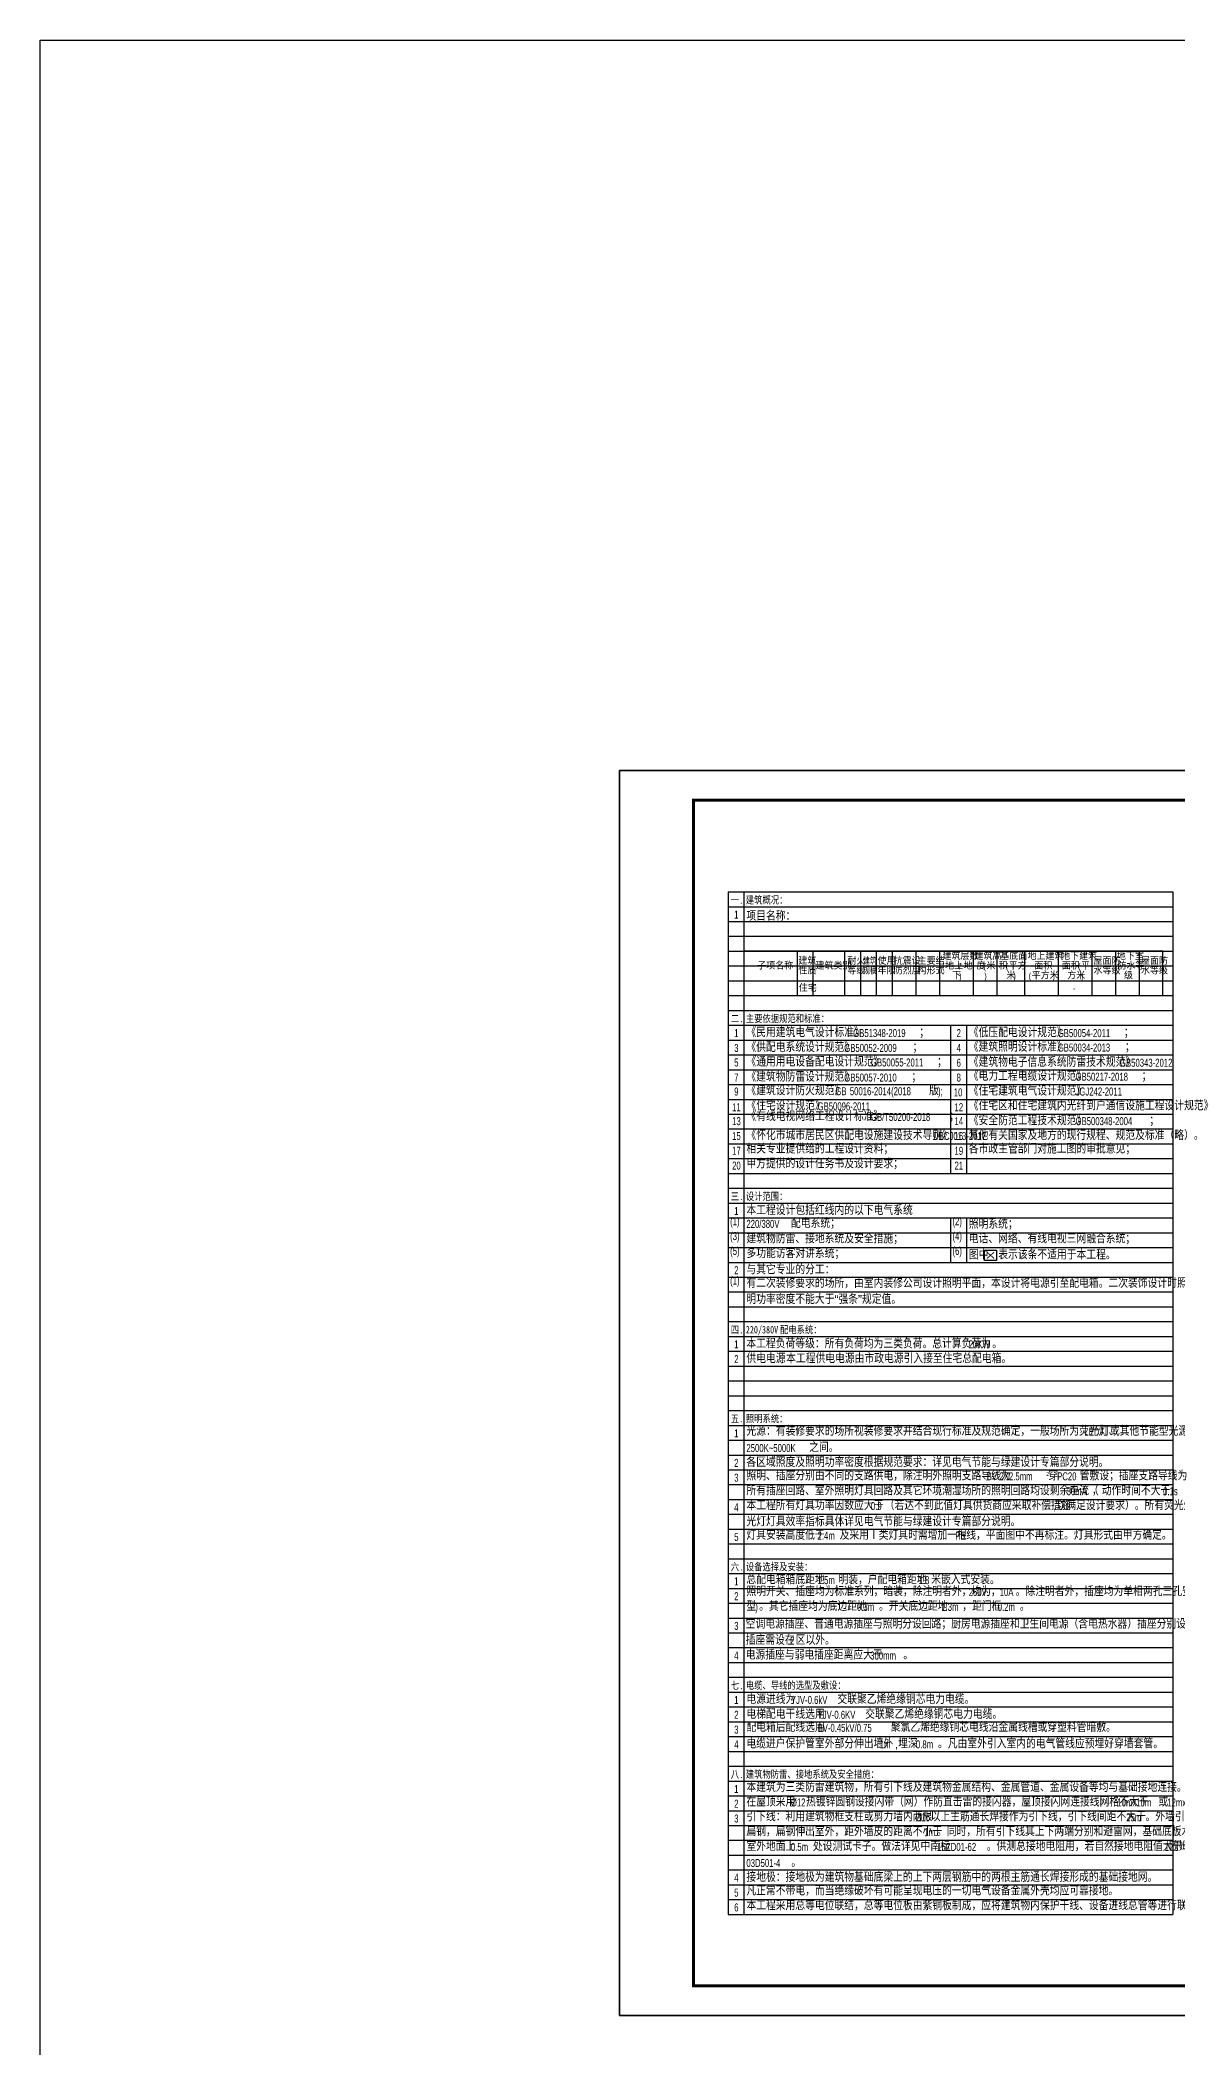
# Model space of a CAD drawing. Extents: x -7085 to 604621, y -1107727 to 606871.
# Drawn here: x -7085 to 50469, y 505263 to 606871 of the extents above; entities that cross this region are included whole.
import ezdxf

# ---------------------------------------------------------------- set-up
doc = ezdxf.new("R2010")
doc.units = 0
doc.header["$LTSCALE"] = 1000
doc.header["$MEASUREMENT"] = 0
for name, color, linetype in [('PUB_TAB', 7, 'Continuous'), ('PUB_TAB_ASSIST', 251, 'Continuous'), ('PUB_TEXT', 7, 'Continuous'), ('PUB_TITLE', 4, 'Continuous'), ('必选内容', 7, 'Continuous')]:
    doc.layers.add(name, color=color, linetype=linetype)
doc.styles.add('单线体－大', font='SIMPLEX', dxfattribs={"height": 10, "bigfont": 'GBCBIG'})
doc.styles.add('宝信-单线体', font='宝信-西文', dxfattribs={"bigfont": '宝信-中文'})
doc.styles.add('宝信-黑体', font='simhei.ttf', dxfattribs={"width": 0.8, "height": 14})

# ---------------------------------------------------------------- blocks, each defined once
blk = doc.blocks.new('叉')
at = {"layer": '必选内容', "color": 6, "const_width": 30}
for points in [[(-120, 106), (120, -106)], [(-120, -106), (120, 106)]]:
    blk.add_lwpolyline(points, dxfattribs=at)

msp = doc.modelspace()

# ---------------------------------------------------------------- linework, layer by layer
at = {"color": 1}
msp.add_lwpolyline([(-7085.4, 606871.5), (387872.3, 606871.5), (387872.3, 303996.5), (-7085.4, 303996.5)], close=True, dxfattribs=at)
at = {"layer": 'PUB_TAB', "color": 210}
msp.add_lwpolyline([(28521.1, 558516.4), (49711.6, 558516.4), (49711.6, 560766.4), (28521.1, 560766.4)], close=True, dxfattribs=at)
for points in [[(31211.6, 560766.4), (31211.6, 558516.4)], [(32011.6, 560766.4), (32011.6, 558516.4)], [(33611.6, 560766.4), (33611.6, 558516.4)], [(34411.6, 560766.4), (34411.6, 558516.4)], [(35211.6, 560766.4), (35211.6, 558516.4)], [(36011.6, 560766.4), (36011.6, 558516.4)], [(37211.6, 560766.4), (37211.6, 558516.4)], [(38411.6, 560766.4), (38411.6, 558516.4)], [(40111.6, 560766.4), (40111.6, 558516.4)], [(41311.6, 560766.4), (41311.6, 558516.4)], [(42711.6, 560766.4), (42711.6, 558516.4)], [(44411.6, 560766.4), (44411.6, 558516.4)], [(46111.6, 560766.4), (46111.6, 558516.4)], [(47311.6, 560766.4), (47311.6, 558516.4)], [(48511.6, 560766.4), (48511.6, 558516.4)], [(28521.1, 559266.4), (49711.6, 559266.4)]]:
    msp.add_lwpolyline(points, dxfattribs=at)
at = {"layer": 'PUB_TAB_ASSIST'}
for p, q in [((38971.1, 557016.4), (38971.1, 549516.4)), ((39771.1, 557016.4), (39771.1, 549516.4)), ((38971.1, 547266.4), (38971.1, 545016.4)), ((39771.1, 547266.4), (39771.1, 545016.4))]:
    msp.add_line(p, q, dxfattribs=at)
for points in [[(27721.1, 563766.4), (50221.1, 563766.4)], [(27721.1, 563766.4), (27721.1, 512016.4)], [(27721.1, 563016.4), (50221.1, 563016.4)], [(28521.1, 563766.4), (28521.1, 512016.4)], [(50221.1, 563766.4), (50221.1, 512016.4)], [(27721.1, 562266.4), (50221.1, 562266.4)], [(27721.1, 561516.4), (50221.1, 561516.4)], [(27721.1, 560766.4), (50221.1, 560766.4)], [(27721.1, 560016.4), (50221.1, 560016.4)], [(27721.1, 559266.4), (50221.1, 559266.4)], [(27721.1, 558516.4), (50221.1, 558516.4)], [(27721.1, 557766.4), (50221.1, 557766.4)], [(27721.1, 557016.4), (50221.1, 557016.4)], [(27721.1, 556266.4), (50221.1, 556266.4)], [(27721.1, 555516.4), (50221.1, 555516.4)], [(27721.1, 554766.4), (50221.1, 554766.4)], [(27721.1, 554016.4), (50221.1, 554016.4)], [(27721.1, 553266.4), (50221.1, 553266.4)], [(27721.1, 552516.4), (50221.1, 552516.4)], [(27721.1, 551766.4), (50221.1, 551766.4)], [(27721.1, 551016.4), (50221.1, 551016.4)], [(27721.1, 550266.4), (50221.1, 550266.4)], [(27721.1, 549516.4), (50221.1, 549516.4)], [(27721.1, 548766.4), (50221.1, 548766.4)], [(27721.1, 548016.4), (50221.1, 548016.4)], [(27721.1, 547266.4), (50221.1, 547266.4)], [(27721.1, 546516.4), (50221.1, 546516.4)], [(27721.1, 545766.4), (50221.1, 545766.4)], [(27721.1, 545016.4), (50221.1, 545016.4)], [(27721.1, 544266.4), (50221.1, 544266.4)], [(27721.1, 543516.4), (50221.1, 543516.4)], [(27721.1, 542766.4), (50221.1, 542766.4)], [(27721.1, 542016.4), (50221.1, 542016.4)], [(27721.1, 541266.4), (50221.1, 541266.4)], [(27721.1, 540516.4), (50221.1, 540516.4)], [(27721.1, 539766.4), (50221.1, 539766.4)], [(27721.1, 539016.4), (50221.1, 539016.4)], [(27721.1, 538266.4), (50221.1, 538266.4)], [(27721.1, 537516.4), (50221.1, 537516.4)], [(27721.1, 536766.4), (50221.1, 536766.4)], [(27721.1, 536016.4), (50221.1, 536016.4)], [(27721.1, 535266.4), (50221.1, 535266.4)], [(27721.1, 534516.4), (50221.1, 534516.4)], [(27721.1, 533766.4), (50221.1, 533766.4)], [(27721.1, 533016.4), (50221.1, 533016.4)], [(27721.1, 532266.4), (50221.1, 532266.4)], [(27721.1, 531516.4), (50221.1, 531516.4)], [(27721.1, 530766.4), (50221.1, 530766.4)], [(27721.1, 530016.4), (50221.1, 530016.4)], [(27721.1, 529266.4), (50221.1, 529266.4)], [(27721.1, 528516.4), (50221.1, 528516.4)], [(27721.1, 527766.4), (50221.1, 527766.4)], [(27721.1, 527016.4), (50221.1, 527016.4)], [(27721.1, 526266.4), (50221.1, 526266.4)], [(27721.1, 525516.4), (50221.1, 525516.4)], [(27721.1, 524766.4), (50221.1, 524766.4)], [(27721.1, 524016.4), (50221.1, 524016.4)], [(27721.1, 523266.4), (50221.1, 523266.4)], [(27721.1, 522516.4), (50221.1, 522516.4)], [(27721.1, 521766.4), (50221.1, 521766.4)], [(27721.1, 521016.4), (50221.1, 521016.4)], [(27721.1, 520266.4), (50221.1, 520266.4)], [(27721.1, 519516.4), (50221.1, 519516.4)], [(27721.1, 518766.4), (50221.1, 518766.4)], [(27721.1, 518016.4), (50221.1, 518016.4)], [(27721.1, 517266.4), (50221.1, 517266.4)], [(27721.1, 516516.4), (50221.1, 516516.4)], [(27721.1, 515766.4), (50221.1, 515766.4)], [(27721.1, 515016.4), (50221.1, 515016.4)], [(27721.1, 514266.4), (50221.1, 514266.4)], [(27721.1, 513516.4), (50221.1, 513516.4)], [(27721.1, 512766.4), (50221.1, 512766.4)], [(27721.1, 512016.4), (50221.1, 512016.4)]]:
    msp.add_lwpolyline(points, dxfattribs=at)
at = {"layer": 'PUB_TEXT', "color": 3}
msp.add_lwpolyline([(40694.1, 545637.7), (41293.6, 545637.7), (41293.6, 545108.3), (40694.1, 545108.3)], close=True, dxfattribs=at)
at = {"layer": 'PUB_TITLE'}
for points in [[(22219.9, 506901.9), (22219.9, 569902), (111320, 569902), (111320, 506901.9)], [(22220, 506902), (111320, 506902), (111320, 569902), (22220, 569902)]]:
    msp.add_lwpolyline(points, close=True, dxfattribs=at)
for points, const_width in [([(25970, 508402), (109820, 508402), (109820, 568402), (25970, 568402)], 150), ([(25969.9, 508401.9), (25969.9, 568402), (109820, 568402), (109820, 508401.9)], 75)]:
    msp.add_lwpolyline(points, close=True, dxfattribs=dict(at, const_width=const_width))

# ---------------------------------------------------------------- block references
at = {"layer": 'PUB_TEXT', "color": 6, "xscale": 1.5, "yscale": 1.5, "zscale": 1.5}
msp.add_blockref('叉', (40993.9, 545373), dxfattribs=at)

# ---------------------------------------------------------------- texts
at = {"layer": 'PUB_TAB', "color": 210}
for s, height, style, p in [('子项名称', 350, '宝信-单线体', (29192.6, 559841.4)), ('性质', 350, '宝信-单线体', (31274, 559596.4)), ('建筑', 350, '宝信-单线体', (31274, 560086.4)), ('建筑类别', 350, '宝信-单线体', (32142, 559841.4)), ('等级', 350, '宝信-单线体', (33751.6, 559596.4)), ('耐火', 350, '宝信-单线体', (33751.6, 560086.4)), ('规模', 337.59, '单线体－大', (34551.6, 559596.4)), ('建筑', 337.59, '单线体－大', (34551.6, 560086.4)), ('使用', 350, '宝信-单线体', (35277.5, 560086.4)), ('年限', 350, '宝信-单线体', (35277.5, 559596.4)), ('抗震设', 350, '宝信-单线体', (36097.7, 560086.4)), ('防烈度', 350, '宝信-单线体', (36097.7, 559596.4)), ('构形式', 350, '宝信-单线体', (37302.5, 559596.4)), ('主要结', 350, '宝信-单线体', (37302.5, 560086.4)), ('建筑层数', 350, '宝信-单线体', (38561.6, 560331.4)), ('地上', 350, '宝信-单线体', (38693.3, 559841.4)), ('地', 350, '宝信-单线体', (39631.6, 559841.4)), ('建筑高', 350, '宝信-单线体', (40186.6, 560331.4)), ('度', 350, '宝信-单线体', (40285.8, 559841.4)), ('米', 350, '宝信-单线体', (40787.5, 559841.4)), ('积', 350, '宝信-单线体', (41410.8, 559841.4)), ('基底面', 350, '宝信-单线体', (41486.6, 560331.4)), ('平方', 350, '宝信-单线体', (41912.5, 559841.4)), ('地上建筑', 350, '宝信-单线体', (42861.6, 560331.4)), ('面积', 350, '宝信-单线体', (43211.6, 559841.4)), ('地下建筑', 350, '宝信-单线体', (44561.6, 560331.4)), ('面积', 350, '宝信-单线体', (44603.5, 559841.4)), ('平', 350, '宝信-单线体', (45569.8, 559841.4)), ('屋面防', 350, '宝信-单线体', (46203.2, 560086.4)), ('水等级', 350, '宝信-单线体', (46203.2, 559596.4)), ('地下室', 350, '宝信-单线体', (47386.6, 560331.4)), ('防水等', 350, '宝信-单线体', (47415.6, 559841.4)), ('屋面防', 350, '宝信-单线体', (48603.2, 560086.4)), ('水等级', 350, '宝信-单线体', (48603.2, 559596.4)), ('住宅', 350, '宝信-单线体', (31293.3, 558716.4)), ('下', 350, '宝信-单线体', (39048.7, 559351.4)), ('米', 350, '宝信-单线体', (41798.7, 559351.4)), ('平方米', 350, '宝信-单线体', (43074.6, 559351.4)), ('方米', 350, '宝信-单线体', (44873.7, 559351.4)), ('级', 350, '宝信-单线体', (47746.3, 559351.4))]:
    msp.add_text(s, height=height, dxfattribs=dict(at, style=style)).set_placement(p)
at = {"layer": 'PUB_TAB', "color": 210, "style": '宝信-单线体', "width": 0.722222}
for s, p in [('(', (38541.6, 559841.4)), ('/', (39393.3, 559841.4)), ('(', (40635.8, 559841.4)), ('(', (41760.8, 559841.4)), ('(', (45418.1, 559841.4)), (')', (39398.7, 559351.4)), (')', (40673.7, 559351.4)), (')', (42148.7, 559351.4)), ('(', (42922.9, 559351.4)), (')', (44124.6, 559351.4)), ('-', (45164.1, 558733.9)), (')', (45573.7, 559351.4))]:
    msp.add_text(s, height=315, dxfattribs=at).set_placement(p)
at = {"layer": 'PUB_TEXT'}
for s, height, style, width, p in [('一', 375.5, '宝信-黑体', 0.8, (27852.1, 563166.4)), ('.', 375.5, '宝信-黑体', 0.8, (28284.1, 563166.4)), ('建筑概况：', 375.53, '宝信-黑体', 0.8, (28614.3, 563170.6)), ('1', 405, '宝信-单线体', 0.722222, (28026.3, 562416.4)), ('二', 375.5, '宝信-黑体', 0.8, (27852.1, 557166.4)), ('1', 405, '宝信-单线体', 0.722222, (28026.3, 556416.4)), ('.', 375.5, '宝信-黑体', 0.8, (28284.1, 557166.4)), ('主要依据规范和标准：', 375.53, '宝信-黑体', 0.8, (28614.3, 557170.6)), ('GB51348-2019', 405, '宝信-单线体', 0.722222, (34043.3, 556419.9)), ('2', 405, '宝信-单线体', 0.722222, (39276.3, 556416.4)), ('GB50054-2011', 405, '宝信-单线体', 0.722222, (44393.3, 556416.4)), ('3', 405, '宝信-单线体', 0.722222, (28026.3, 555666.4)), ('GB50052-2009', 405, '宝信-单线体', 0.722222, (33593.3, 555666.4)), ('4', 405, '宝信-单线体', 0.722222, (39276.3, 555666.4)), ('GB50034-2013', 405, '宝信-单线体', 0.722222, (44393.3, 555684.3)), ('5', 405, '宝信-单线体', 0.722222, (28026.3, 554930.8)), ('GB50055-2011', 405, '宝信-单线体', 0.722222, (34943.3, 554930.8)), ('6', 405, '宝信-单线体', 0.722222, (39276.3, 554916.4)), ('GB50343-2012', 405, '宝信-单线体', 0.722222, (47543.3, 554916.4)), ('9', 405, '宝信-单线体', 0.722222, (28026.3, 553460.3)), ('7', 405, '宝信-单线体', 0.722222, (28026.3, 554166.4)), ('GB', 405, '宝信-单线体', 0.722222, (33143.3, 553476.5)), ('GB50057-2010', 405, '宝信-单线体', 0.722222, (33593.3, 554166.4)), ('50016-2014(2018', 405, '宝信-单线体', 0.722222, (33875.7, 553476.5)), (');', 405, '宝信-单线体', 0.722222, (38337.1, 553476.5)), ('10', 405, '宝信-单线体', 0.722222, (39137.1, 553416.4)), ('8', 405, '宝信-单线体', 0.722222, (39276.3, 554166.4)), ('JGJ242-2011', 405, '宝信-单线体', 0.722222, (45293.3, 553460.3)), ('GB50217-2018', 405, '宝信-单线体', 0.722222, (45293.3, 554210.3)), ('11', 405, '宝信-单线体', 0.722222, (27921.5, 552666.4)), ('GB50096-2011', 405, '宝信-单线体', 0.722222, (32243.3, 552710.3)), ('12', 405, '宝信-单线体', 0.722222, (39171.5, 552666.4)), ('13', 405, '宝信-单线体', 0.722222, (27921.5, 551960.3)), ('GB/T50200-2018', 405, '宝信-单线体', 0.722222, (34943.3, 552172.5)), ('14', 405, '宝信-单线体', 0.722222, (39171.5, 551960.3)), ('GB500348-2004', 405, '宝信-单线体', 0.722222, (45293.3, 551960.3)), ('15', 405, '宝信-单线体', 0.722222, (27921.5, 551210.3)), ('17', 405, '宝信-单线体', 0.722222, (27921.5, 550460.3)), ('16', 405, '宝信-单线体', 0.722222, (39171.5, 551210.3)), ('19', 405, '宝信-单线体', 0.722222, (39171.5, 550460.3)), ('20', 405, '宝信-单线体', 0.722222, (27921.5, 549710.3)), ('21', 405, '宝信-单线体', 0.722222, (39171.5, 549710.3)), ('三', 375.5, '宝信-黑体', 0.8, (27852.1, 548166.4)), ('1', 405, '宝信-单线体', 0.722222, (28026.3, 547416.4)), ('.', 375.5, '宝信-黑体', 0.8, (28284.1, 548166.4)), ('设计范围：', 375.53, '宝信-黑体', 0.8, (28614.3, 548166.4)), (':', 405, '宝信-单线体', 0.722222, (36293.3, 547416.4)), ('(1)', 405, '宝信-单线体', 0.722222, (27818.7, 546893.3)), ('220/380V', 405, '宝信-单线体', 0.722222, (28643.3, 546762)), ('(2)', 405, '宝信-单线体', 0.722222, (39068.7, 546893.3)), ('(3)', 405, '宝信-单线体', 0.722222, (27818.7, 546143.3)), ('(5)', 405, '宝信-单线体', 0.722222, (27818.7, 545393.3)), ('(4)', 405, '宝信-单线体', 0.722222, (39068.7, 546143.3)), ('(6)', 405, '宝信-单线体', 0.722222, (39068.7, 545393.3)), ('2', 405, '宝信-单线体', 0.722222, (28026.3, 544416.4)), ('(1)', 405, '宝信-单线体', 0.722222, (27818.7, 543893.3)), ('四', 375.5, '宝信-黑体', 0.8, (27852.1, 541416.4)), ('220/380V', 375.53, '宝信-黑体', 0.8, (28614.3, 541420.6)), ('配电系统：', 375.53, '宝信-黑体', 0.8, (30342.6, 541420.6)), ('1', 405, '宝信-单线体', 0.722222, (28026.3, 540666.4)), ('.', 375.5, '宝信-黑体', 0.8, (28284.1, 541416.4)), ('2', 405, '宝信-单线体', 0.722222, (28026.3, 539916.4)), (':', 405, '宝信-单线体', 0.722222, (30443.3, 539916.4)), ('五', 375.5, '宝信-黑体', 0.8, (27852.1, 536916.4)), ('1', 405, '宝信-单线体', 0.722222, (28026.3, 536166.4)), ('.', 375.5, '宝信-黑体', 0.8, (28284.1, 536916.4)), ('照明系统：', 375.53, '宝信-黑体', 0.8, (28614.3, 536920.6)), ('LED', 405, '宝信-单线体', 0.722222, (45743.3, 536243.5)), ('2500K~5000K', 405, '宝信-单线体', 0.722222, (28643.3, 535416.4)), ('2', 405, '宝信-单线体', 0.722222, (28026.3, 534666.4)), ('3', 405, '宝信-单线体', 0.722222, (28026.3, 533916.4)), ('BV-2X2.5mm', 405, '宝信-单线体', 0.722222, (40793.3, 533983.7)), ('2', 202.5, '宝信-单线体', 0.722222, (43815.8, 534208.7)), ('PC20', 405, '宝信-单线体', 0.722222, (44363.3, 533983.7)), ('30mA', 405, '宝信-单线体', 0.722222, (44843.3, 533230.2)), ('0.1s', 405, '宝信-单线体', 0.722222, (49724.7, 533230.2)), ('4', 405, '宝信-单线体', 0.722222, (28026.3, 532416.4)), ('0.9', 405, '宝信-单线体', 0.722222, (34943.3, 532480.2)), (',', 405, '宝信-单线体', 0.722222, (44189.7, 532480.2)), ('5', 405, '宝信-单线体', 0.722222, (28026.3, 530916.4)), ('2.4m', 405, '宝信-单线体', 0.722222, (32243.3, 530980.2)), ('PE', 405, '宝信-单线体', 0.722222, (39207.5, 530980.2)), ('六', 375.5, '宝信-黑体', 0.8, (27852.1, 529416.4)), ('.', 375.5, '宝信-黑体', 0.8, (28284.1, 529416.4)), ('设备选择及安装：', 375.53, '宝信-黑体', 0.8, (28614.3, 529420.6)), ('1', 405, '宝信-单线体', 0.722222, (28026.3, 528666.4)), ('250V', 405, '宝信-单线体', 0.722222, (39893.3, 528128.5)), ('10A', 405, '宝信-单线体', 0.722222, (41457.5, 528128.5)), ('2', 405, '宝信-单线体', 0.722222, (28026.3, 527916.4)), (')', 405, '宝信-单线体', 0.722222, (29093.3, 527378.5)), ('0.3m', 405, '宝信-单线体', 0.722222, (34238.3, 527378.5)), ('1.3m', 405, '宝信-单线体', 0.722222, (38502.5, 527378.5)), ('0.2m', 405, '宝信-单线体', 0.722222, (41361.1, 527378.5)), ('3', 405, '宝信-单线体', 0.722222, (28026.3, 526416.4)), ('4', 405, '宝信-单线体', 0.722222, (28026.3, 524916.4)), ('2', 405, '宝信-单线体', 0.722222, (30857.7, 525666.4)), ('300mm', 405, '宝信-单线体', 0.722222, (34907.7, 524916.4)), ('七', 375.5, '宝信-黑体', 0.8, (27852.1, 523416.4)), ('.', 375.5, '宝信-黑体', 0.8, (28284.1, 523416.4)), ('电缆、导线的选型及敷设：', 375.527, '宝信-黑体', 0.8, (28614.3, 523427)), ('2', 405, '宝信-单线体', 0.722222, (28026.3, 521916.4)), ('1', 405, '宝信-单线体', 0.722222, (28026.3, 522666.4)), ('3', 405, '宝信-单线体', 0.722222, (28026.3, 521166.4)), ('BV-0.45kV/0.75', 405, '宝信-单线体', 0.722222, (32243.3, 521256.5)), ('4', 405, '宝信-单线体', 0.722222, (28026.3, 520416.4)), ('1m', 405, '宝信-单线体', 0.722222, (35393.3, 520419.9)), (',', 405, '宝信-单线体', 0.722222, (36181.4, 520419.9)), ('0.8m', 405, '宝信-单线体', 0.722222, (37220.7, 520419.9)), ('八', 375.5, '宝信-黑体', 0.8, (27852.1, 518916.4)), ('建筑物防雷、接地系统及安全措施：', 375.527, '宝信-黑体', 0.8, (28614.3, 518924.8)), ('1', 405, '宝信-单线体', 0.722222, (28026.3, 518166.4)), ('.', 375.5, '宝信-黑体', 0.8, (28284.1, 518916.4)), ('2', 405, '宝信-单线体', 0.722222, (28026.3, 517416.4)), ('%%c12', 405, '宝信-单线体', 0.722222, (30893.3, 517480.2)), ('10mx10m', 405, '宝信-单线体', 0.722222, (47409.3, 517480.2)), ('12mx8m', 405, '宝信-单线体', 0.722222, (49934.7, 517480.2)), ('3', 405, '宝信-单线体', 0.722222, (28026.3, 516666.4)), ('%%c16', 405, '宝信-单线体', 0.722222, (37193.3, 516730.2)), ('1m', 405, '宝信-单线体', 0.722222, (37643.3, 515980.2)), ('25m', 405, '宝信-单线体', 0.722222, (47859.3, 516730.2)), ('0.5m', 405, '宝信-单线体', 0.722222, (30893.3, 515230.2)), ('15ZD01-62', 405, '宝信-单线体', 0.722222, (38307.5, 515230.2)), ('1', 405, '宝信-单线体', 0.722222, (49800.8, 515230.2)), ('03D501-4', 405, '宝信-单线体', 0.722222, (28643.3, 514416.4)), ('4', 405, '宝信-单线体', 0.722222, (28026.3, 513666.4)), ('5', 405, '宝信-单线体', 0.722222, (28026.3, 512916.4)), ('6', 405, '宝信-单线体', 0.722222, (28026.3, 512166.4))]:
    msp.add_text(s, height=height, dxfattribs=dict(at, style=style, width=width)).set_placement(p)
at = {"layer": 'PUB_TEXT', "color": 210, "style": '宝信-单线体'}
for s, p in [('项目名称：', (28643.3, 562310.2)), ('《怀化市城市居民区供配电设施建设技术导则》', (28643.3, 551210.3))]:
    msp.add_text(s, height=450, dxfattribs=at).set_placement(p)
at = {"layer": 'PUB_TEXT', "style": '宝信-单线体'}
for s, p in [('《民用建筑电气设计标准》', (28643.3, 556419.9)), ('《低压配电设计规范》', (39893.3, 556416.4)), ('《供配电系统设计规范》', (28643.3, 555666.4)), ('；', (37047.5, 555666.4)), ('；', (37386.1, 556419.9)), ('《建筑照明设计标准》', (39893.3, 555684.3)), ('；', (47736.1, 556416.4)), ('；', (47791.8, 555684.3)), ('《通用用电设备配电设计规范》', (28643.3, 554930.8)), ('；', (38286.1, 554930.8)), ('《建筑物电子信息系统防雷技术规范》', (39893.3, 554916.4)), ('《建筑物防雷设计规范》', (28643.3, 554166.4)), ('《建筑设计防火规范》', (28643.3, 553476.5)), ('；', (36991.8, 554166.4)), ('版', (37887.1, 553476.5)), ('《电力工程电缆设计规范》', (39893.3, 554210.3)), ('《住宅建筑电气设计规范》', (39893.3, 553460.3)), ('；', (48636.1, 554210.3)), ('《住宅设计规范》', (28643.3, 552710.3)), ('《住宅区和住宅建筑内光纤到户通信设施工程设计规范》', (39893.3, 552710.3)), ('《有线电视网络工程设计标准》', (28643.3, 552172.5)), ('；', (38899, 552172.5)), ('《安全防范工程技术规范》', (39893.3, 551960.3)), ('；', (49026.1, 551960.3)), ('相关专业提供给的工程设计资料；', (28643.3, 550527.7)), ('各市政主管部门对施工图的审批意见；', (39893.3, 550527.7)), ('其他有关国家及地方的现行规程、规范及标准（略）。', (39893.3, 551213.9)), ('甲方提供的设计任务书及设计要求；', (28643.3, 549777.7)), ('本工程设计包括红线内的以下电气系统', (28643.3, 547416.4)), ('配电系统；', (30899.7, 546762)), ('照明系统；', (39893.3, 546723.1)), ('建筑物防雷、接地系统及安全措施；', (28643.3, 545983.7)), ('多功能访客对讲系统；', (28643.3, 545233.7)), ('图中', (39893.3, 545166.4)), ('电话、网络、有线电视三网融合系统；', (39893.3, 545983.7)), ('表示该条不适用于本工程。', (41382.9, 545166.4)), ('与其它专业的分工：', (28643.3, 544416.4)), ('有二次装修要求的场所，由室内装修公司设计照明平面，本设计将电源引至配电箱。二次装饰设计时照明负荷及应急照明容量不能超过本设计预留的值，照', (28643.3, 543730.2)), ('明功率密度不能大于“强条”规定值。', (28643.3, 542916.4)), ('供电电源', (28643.3, 539916.4)), ('本工程供电电源由市政电源引入接至住宅总配电箱。', (30652.2, 539916.4)), ('光源：有装修要求的场所视装修要求并结合现行标准及规范确定，一般场所为荧光灯、', (28643.3, 536243.5)), ('灯或其他节能型光源。光源显色指数', (46537.2, 536243.5)), ('之间。', (31819, 535416.4)), ('各区域照度及照明功率密度根据规范要求：详见电气节能与绿建设计专篇部分说明。', (28643.3, 534666.4)), ('照明、插座分别由不同的支路供电，除注明外照明支路导线为', (28643.3, 533983.7)), ('穿', (43913.3, 533983.7)), ('管敷设；插座支路导线为', (45505.4, 533983.7)), ('所有插座回路、室外照明灯具回路及其它环境潮湿场所的照明回路均设剩余电流（', (28643.3, 533230.2)), ('，动作时间不大于', (46124.7, 533230.2)), ('本工程所有灯具功率因数应大于', (28643.3, 532480.2)), ('（若达不到此值灯具供货商应采取补偿措施', (35639.7, 532480.2)), ('以满足设计要求）。所有荧光灯选用高效节能荧光灯，采用电子镇流器。荧', (44329, 532480.2)), ('光灯灯具效率指标具体详见电气节能与绿建设计专篇部分说明。', (28643.3, 531666.4)), ('灯具安装高度低于', (28643.3, 530980.2)), ('及采用Ⅰ类灯具时需增加一根', (33357.5, 530980.2)), ('线，平面图中不再标注。灯具形式由甲方确定。', (39764.7, 530980.2)), ('照明开关、插座均为标准系列，暗装，除注明者外，均为', (28643.3, 528128.5)), ('。除注明者外，插座均为单相两孔三孔安全型插座', (42265.4, 528128.5)), ('型', (28643.3, 527378.5)), ('。其它插座均为底边距地', (29288.3, 527378.5)), ('。开关底边距地', (35352.5, 527378.5)), ('，距门框', (39561.1, 527378.5)), ('，', (41007.5, 528128.5)), ('。', (42475.4, 527378.5)), ('空调电源插座、普通电源插座与照明分设回路；厨房电源插座和卫生间电源（含电热水器）插座分别设置独立回路；对于装有淋浴或浴盆的卫生间内开关、', (28607.7, 526483.7)), ('插座需设在', (28607.7, 525666.4)), ('电源插座与弱电插座距离应大于', (28607.7, 524916.4)), ('区以外。', (31136.3, 525666.4)), ('。', (36579.2, 524916.4)), ('配电箱后配线选用', (28643.3, 521256.5)), ('聚氯乙烯绝缘铜芯电线沿金属线槽或穿塑料管暗敷。', (35948.3, 521256.5)), ('电缆进户保护管室外部分伸出墙外', (28643.3, 520419.9)), ('埋深', (36320.7, 520419.9)), ('。凡由室外引入室内的电气管线应预埋好穿墙套管。', (38334.9, 520419.9)), ('在屋顶采用', (28643.3, 517480.2)), ('引下线：利用建筑物框支柱或剪力墙内两根', (28643.3, 516730.2)), ('热镀锌圆钢设接闪带（网）作防直击雷的接闪器，屋顶接闪网连接线网格不大于', (31659.3, 517480.2)), ('以上主筋通长焊接作为引下线，引下线间距不大于', (37959.3, 516730.2)), ('。外墙引下线在基础接地面处引出一根', (48834.3, 516730.2)), ('或', (49484.7, 517480.2)), ('扁钢，扁钢伸出室外，距外墙皮的距离不小于', (28643.3, 515980.2)), ('。同时，所有引下线其上下两端分别和避雷网，基础底板水平主筋可靠焊接。建筑物四角的外墙引下线在', (38284, 515980.2)), ('室外地面上', (28643.3, 515230.2)), ('处设测试卡子。做法详见中南标', (32007.5, 515230.2)), ('。供测总接地电阻用，若自然接地电阻值大于', (40800.8, 515230.2)), ('欧姆时，应补加人工接地极，做法参见国标', (50023.6, 515230.2)), ('接地极：接地极为建筑物基础底梁上的上下两层钢筋中的两根主筋通长焊接形成的基础接地网。', (28643.3, 513666.4)), ('。', (30913.6, 514416.4)), ('凡正常不带电，而当绝缘破坏有可能呈现电压的一切电气设备金属外壳均应可靠接地。', (28643.3, 512980.2)), ('本工程采用总等电位联结，总等电位板由紫铜板制成，应将建筑物内保护干线、设备进线总管等进行联结，总等电位联结线采用', (28643.3, 512233.7))]:
    msp.add_text(s, height=450, dxfattribs=at).set_placement(p)
at = {"layer": 'PUB_TEXT', "color": 210, "style": '宝信-单线体', "width": 0.722222}
msp.add_text('DBCJ013-2017', height=405, dxfattribs=at).set_placement((38093.3, 551210.3))
at = {"layer": 'PUB_TEXT', "color": 6, "style": '宝信-单线体'}
for s, p in [('本工程负荷等级：所有负荷均为三类负荷。总计算负荷为', (28643.3, 540666.4)), ('。', (41077.2, 540666.4)), ('总配电箱箱底距地', (28643.3, 528730.2)), ('明装，户配电箱距地', (33301.8, 528730.2)), ('米嵌入式安装。', (37992.5, 528730.2)), ('电源进线为', (28643.3, 522669.9)), ('电梯配电干线选用', (28643.3, 521916.4)), ('交联聚乙烯绝缘铜芯电力电缆。', (33247.2, 522669.9)), ('交联聚乙烯绝缘铜芯电力电缆。', (34652.9, 521916.4)), ('本建筑为三类防雷建筑物，所有引下线及建筑物金属结构、金属管道、金属设备等均与基础接地连接。做法参见中南标', (28643.3, 518221.5))]:
    msp.add_text(s, height=450, dxfattribs=at).set_placement(p)
at = {"layer": 'PUB_TEXT', "color": 6, "style": '宝信-单线体', "width": 0.722222}
for s, p in [('20KW', (39893.3, 540666.4)), ('1.5m', (32243.3, 528730.2)), ('1.8', (37351.8, 528730.2)), ('YJV-0.6kV', (30893.3, 522669.9)), ('YJV-0.6KV', (32243.3, 521916.4))]:
    msp.add_text(s, height=405, dxfattribs=at).set_placement(p)

doc.saveas('drawing.dxf')
